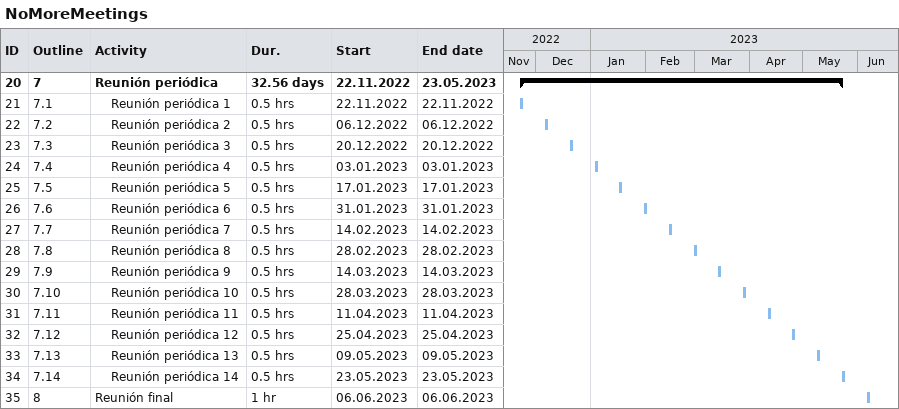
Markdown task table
NoMoreMeetings

| ID | WBS | Task | Duration | Start | Finish |
|---|---|---|---|---|---|
| 20 | 7 | **Reunión periódica** | 32.56d | 2022-11-22 | 2023-05-23 |
| 21 | 7.1 | Reunión periódica 1 | 0.5h | 2022-11-22 | 2022-11-22 |
| 22 | 7.2 | Reunión periódica 2 | 0.5h | 2022-12-06 | 2022-12-06 |
| 23 | 7.3 | Reunión periódica 3 | 0.5h | 2022-12-20 | 2022-12-20 |
| 24 | 7.4 | Reunión periódica 4 | 0.5h | 2023-01-03 | 2023-01-03 |
| 25 | 7.5 | Reunión periódica 5 | 0.5h | 2023-01-17 | 2023-01-17 |
| 26 | 7.6 | Reunión periódica 6 | 0.5h | 2023-01-31 | 2023-01-31 |
| 27 | 7.7 | Reunión periódica 7 | 0.5h | 2023-02-14 | 2023-02-14 |
| 28 | 7.8 | Reunión periódica 8 | 0.5h | 2023-02-28 | 2023-02-28 |
| 29 | 7.9 | Reunión periódica 9 | 0.5h | 2023-03-14 | 2023-03-14 |
| 30 | 7.10 | Reunión periódica 10 | 0.5h | 2023-03-28 | 2023-03-28 |
| 31 | 7.11 | Reunión periódica 11 | 0.5h | 2023-04-11 | 2023-04-11 |
| 32 | 7.12 | Reunión periódica 12 | 0.5h | 2023-04-25 | 2023-04-25 |
| 33 | 7.13 | Reunión periódica 13 | 0.5h | 2023-05-09 | 2023-05-09 |
| 34 | 7.14 | Reunión periódica 14 | 0.5h | 2023-05-23 | 2023-05-23 |
| 35 | 8 | Reunión final | 1h | 2023-06-06 | 2023-06-06 |
